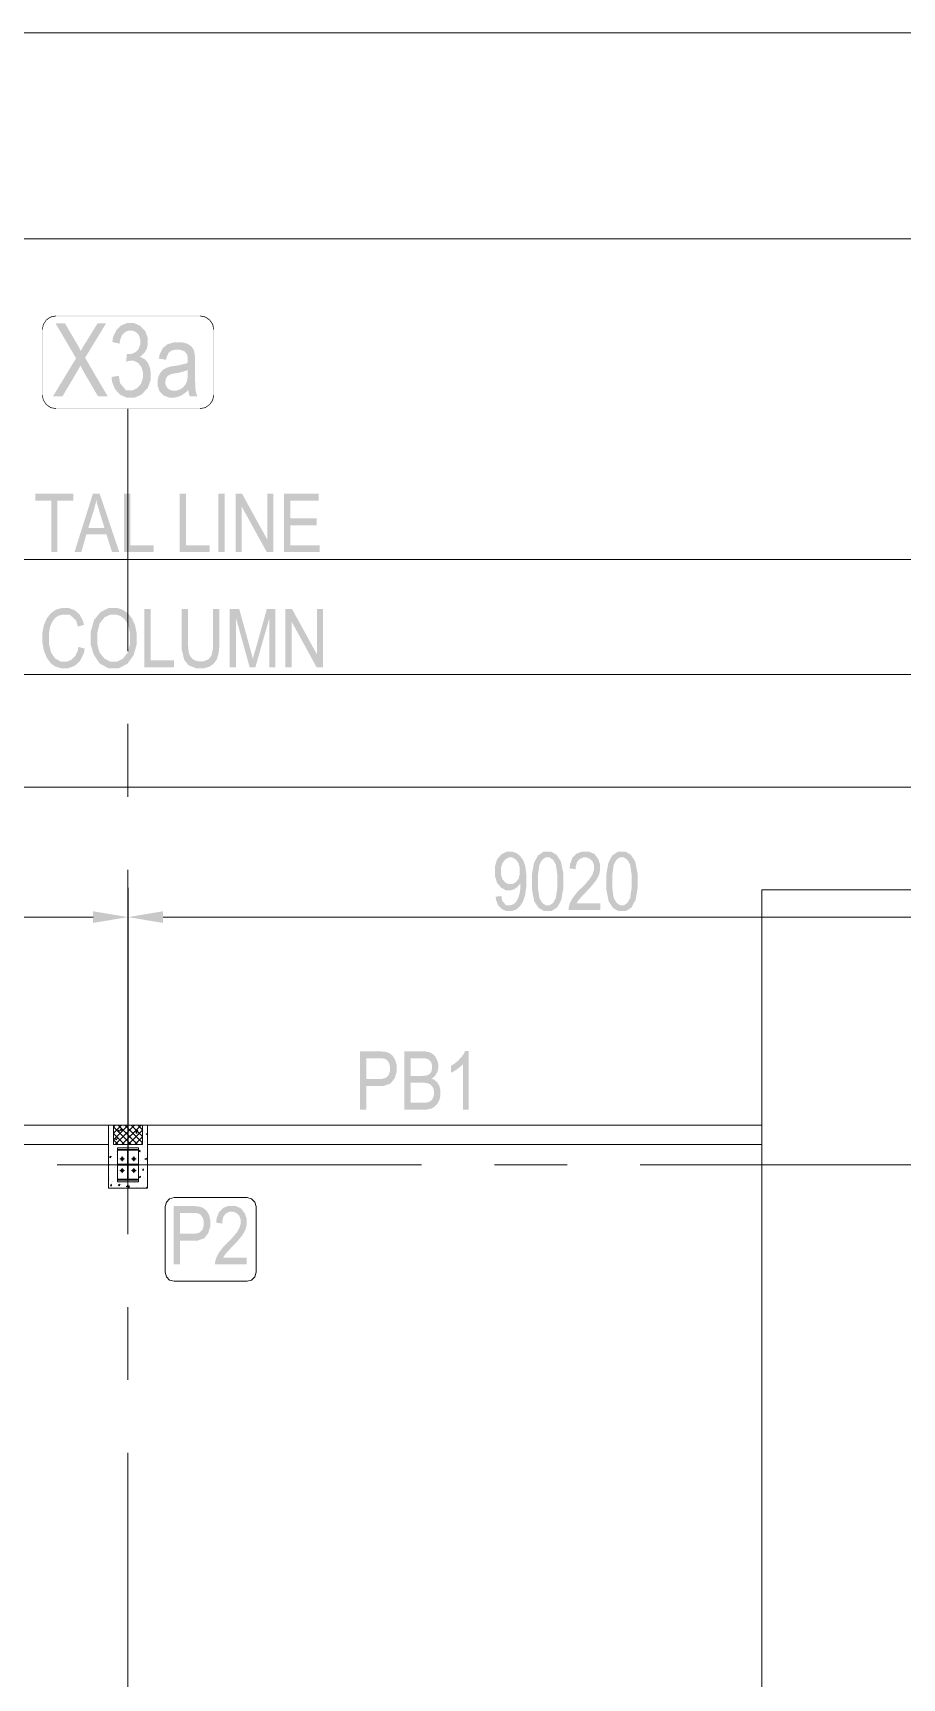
# Model space of a CAD drawing. Header units: millimetres. Extents: x 51.5 to 74.8, y 0.8 to 17.2.
# Drawn here: x 56.739 to 57.909, y 15.006 to 17.22 of the extents above; entities that cross this region are included whole.
import ezdxf

# ---------------------------------------------------------------- set-up
doc = ezdxf.new("R2010")
doc.units = ezdxf.units.MM
doc.layers.add('PDF_Geomertry', color=7, linetype='Continuous')
doc.layers.add('PDF_Solid Fills', color=7, linetype='Continuous')

msp = doc.modelspace()

# ---------------------------------------------------------------- hatches: boundary and pattern name
at = {"layer": 'PDF_Solid Fills', "transparency": 33554559}
for points in [[(56.7655, 16.7306), (56.7966, 16.7819), (56.7691, 16.8288), (56.7818, 16.8288), (56.7965, 16.8037), (56.7988, 16.7998), (56.802, 16.7938), (56.8029, 16.7916), (56.8043, 16.7943), (56.8075, 16.7998), (56.8094, 16.8027), (56.8255, 16.8288), (56.837, 16.8288), (56.8088, 16.7826), (56.8393, 16.7306), (56.8262, 16.7306), (56.8058, 16.7656), (56.805, 16.7672), (56.8033, 16.7704), (56.8025, 16.7722), (56.8011, 16.7695), (56.7991, 16.7659), (56.7986, 16.7649), (56.7783, 16.7306)], [(56.8445, 16.7568), (56.8543, 16.7583), (56.8558, 16.7486), (56.8637, 16.739), (56.87, 16.739), (56.8733, 16.739), (56.8791, 16.7418), (56.8816, 16.7447), (56.8841, 16.7476), (56.8866, 16.7549), (56.8866, 16.7595), (56.8866, 16.7638), (56.8844, 16.7706), (56.882, 16.7733), (56.8798, 16.7759), (56.8743, 16.7786), (56.8709, 16.7786), (56.8695, 16.7786), (56.8661, 16.7779), (56.864, 16.7772), (56.8651, 16.7877), (56.8666, 16.7876), (56.8704, 16.7876), (56.8762, 16.7898), (56.8786, 16.792), (56.8808, 16.7944), (56.883, 16.8004), (56.883, 16.8041), (56.883, 16.8074), (56.8812, 16.813), (56.8793, 16.8151), (56.8773, 16.8172), (56.8727, 16.8193), (56.87, 16.8193), (56.867, 16.8193), (56.8623, 16.817), (56.8602, 16.8149), (56.8583, 16.8127), (56.8558, 16.8061), (56.8552, 16.8016), (56.8455, 16.8037), (56.8463, 16.8101), (56.8507, 16.8195), (56.8538, 16.8227), (56.8572, 16.8261), (56.8651, 16.8293), (56.8698, 16.8293), (56.8747, 16.8293), (56.883, 16.8256), (56.8863, 16.822), (56.8898, 16.8184), (56.8932, 16.8093), (56.8932, 16.8038), (56.8932, 16.8005), (56.8918, 16.7945), (56.8902, 16.7919), (56.8888, 16.7894), (56.8848, 16.7854), (56.8822, 16.7838), (56.8845, 16.7831), (56.8886, 16.7809), (56.8901, 16.7794), (56.8918, 16.7779), (56.8943, 16.7738), (56.8952, 16.7712), (56.8962, 16.7687), (56.8972, 16.7629), (56.8972, 16.7597), (56.8972, 16.753), (56.8932, 16.7419), (56.8891, 16.7376), (56.8852, 16.7333), (56.8757, 16.729), (56.8701, 16.729), (56.865, 16.729), (56.8562, 16.7327), (56.8526, 16.7365), (56.8491, 16.7402), (56.845, 16.7504)], [(56.7632, 16.5211), (56.7632, 16.5904), (56.7419, 16.5904), (56.7419, 16.5997), (56.793, 16.5997), (56.793, 16.5904), (56.7716, 16.5904), (56.7716, 16.5211)], [(56.8611, 16.5211), (56.8611, 16.5997), (56.8695, 16.5997), (56.8695, 16.5304), (56.9013, 16.5304), (56.9013, 16.5211)], [(56.9361, 16.5211), (56.9361, 16.5997), (56.9445, 16.5997), (56.9445, 16.5304), (56.9763, 16.5304), (56.9763, 16.5211)], [(57.0113, 16.5211), (57.0113, 16.5997), (57.0201, 16.5997), (57.054, 16.538), (57.054, 16.5997), (57.0622, 16.5997), (57.0622, 16.5211), (57.0534, 16.5211), (57.0195, 16.5826), (57.0195, 16.5211)], [(57.0768, 16.5211), (57.0768, 16.5997), (57.1233, 16.5997), (57.1233, 16.5904), (57.0852, 16.5904), (57.0852, 16.5663), (57.1208, 16.5663), (57.1208, 16.557), (57.0852, 16.557), (57.0852, 16.5304), (57.1248, 16.5304), (57.1248, 16.5211)], [(56.7998, 16.3936), (56.8084, 16.3911), (56.8069, 16.3844), (56.802, 16.3745), (56.7984, 16.3713), (56.7948, 16.368), (56.7862, 16.3648), (56.7812, 16.3648), (56.7766, 16.3648), (56.769, 16.3669), (56.7658, 16.3691), (56.7627, 16.3713), (56.7575, 16.3783), (56.7555, 16.3831), (56.7534, 16.388), (56.7513, 16.3994), (56.7513, 16.4059), (56.7513, 16.4123), (56.7534, 16.4233), (56.7555, 16.4279), (56.7575, 16.4323), (56.763, 16.4391), (56.7663, 16.4413), (56.7698, 16.4437), (56.7776, 16.4459), (56.7819, 16.4459), (56.7865, 16.4459), (56.7945, 16.443), (56.7979, 16.4401), (56.8012, 16.4373), (56.8059, 16.4287), (56.8073, 16.4231), (56.799, 16.4208), (56.7968, 16.4288), (56.7882, 16.437), (56.7816, 16.437), (56.7784, 16.437), (56.7729, 16.4354), (56.7705, 16.4338), (56.7682, 16.4322), (56.7644, 16.427), (56.763, 16.4236), (56.7615, 16.4201), (56.7601, 16.4112), (56.7601, 16.4059), (56.7601, 16.3979), (56.763, 16.3858), (56.7658, 16.3818), (56.7687, 16.3777), (56.7762, 16.3737), (56.7809, 16.3737), (56.7844, 16.3737), (56.7905, 16.3762), (56.793, 16.3786), (56.7955, 16.3811), (56.799, 16.3886)], [(56.8884, 16.3661), (56.8884, 16.4447), (56.8969, 16.4447), (56.8969, 16.3754), (56.9287, 16.3754), (56.9287, 16.3661)], [(56.9811, 16.4447), (56.9895, 16.4447), (56.9895, 16.3993), (56.9895, 16.3936), (56.9884, 16.3843), (56.9873, 16.3805), (56.9862, 16.3769), (56.9822, 16.3711), (56.9793, 16.369), (56.9763, 16.3669), (56.9688, 16.3648), (56.9644, 16.3648), (56.958, 16.3648), (56.9484, 16.3686), (56.9452, 16.3724), (56.9422, 16.3762), (56.939, 16.3897), (56.939, 16.3993), (56.939, 16.4447), (56.9475, 16.4447), (56.9475, 16.3993), (56.9475, 16.394), (56.9483, 16.3862), (56.9491, 16.3838), (56.95, 16.3815), (56.9526, 16.3779), (56.9545, 16.3766), (56.9565, 16.3754), (56.9611, 16.3741), (56.9637, 16.3741), (56.9683, 16.3741), (56.975, 16.3768), (56.9769, 16.3793), (56.979, 16.3819), (56.9811, 16.3919), (56.9811, 16.3993)], [(57.0036, 16.3661), (57.0036, 16.4447), (57.0163, 16.4447), (57.0316, 16.389), (57.0347, 16.3774), (57.0352, 16.3795), (57.0369, 16.3859), (57.0382, 16.3899), (57.0536, 16.4447), (57.065, 16.4447), (57.065, 16.3661), (57.0568, 16.3661), (57.0568, 16.4318), (57.038, 16.3661), (57.0304, 16.3661), (57.0118, 16.433), (57.0118, 16.3661)], [(57.0786, 16.3661), (57.0786, 16.4447), (57.0873, 16.4447), (57.1212, 16.383), (57.1212, 16.4447), (57.1293, 16.4447), (57.1293, 16.3661), (57.1205, 16.3661), (57.0868, 16.4276), (57.0868, 16.3661)], [(57.5023, 16.0484), (57.5023, 16.0393), (57.4597, 16.0393), (57.4597, 16.042), (57.4613, 16.0483), (57.4632, 16.0518), (57.465, 16.0552), (57.4715, 16.0636), (57.4762, 16.0683), (57.4818, 16.0737), (57.489, 16.0823), (57.4907, 16.0854), (57.4925, 16.0883), (57.4941, 16.094), (57.4941, 16.0965), (57.4941, 16.0995), (57.4923, 16.1044), (57.4907, 16.1063), (57.4888, 16.1081), (57.4845, 16.1101), (57.4819, 16.1101), (57.4793, 16.1101), (57.4747, 16.108), (57.4729, 16.1061), (57.4712, 16.104), (57.4694, 16.0981), (57.4694, 16.0943), (57.4612, 16.0954), (57.4616, 16.1009), (57.4648, 16.1095), (57.4676, 16.1123), (57.4704, 16.1152), (57.4777, 16.118), (57.4822, 16.118), (57.4872, 16.118), (57.4947, 16.1147), (57.4972, 16.1113), (57.4997, 16.108), (57.5022, 16.1005), (57.5022, 16.0963), (57.5022, 16.0926), (57.5002, 16.0854), (57.4983, 16.0819), (57.4962, 16.0784), (57.4887, 16.0693), (57.4832, 16.0636), (57.4797, 16.0599), (57.4751, 16.0551), (57.4741, 16.0537), (57.473, 16.0524), (57.4713, 16.0498), (57.4707, 16.0484)], [(57.3254, 15.7706), (57.3175, 15.7706), (57.3175, 15.832), (57.3161, 15.8305), (57.3125, 15.8272), (57.3101, 15.8255), (57.3077, 15.8238), (57.3036, 15.8213), (57.3016, 15.8205), (57.3016, 15.8298), (57.305, 15.8318), (57.3107, 15.8363), (57.3132, 15.839), (57.3157, 15.8416), (57.3193, 15.8469), (57.3202, 15.8495), (57.3254, 15.8495)], [(57.0265, 15.5716), (57.0265, 15.5624), (56.9838, 15.5624), (56.9837, 15.5652), (56.9855, 15.5715), (56.9873, 15.5749), (56.989, 15.5784), (56.9955, 15.5868), (57.0004, 15.5915), (57.0058, 15.5969), (57.0132, 15.6055), (57.0148, 15.6086), (57.0165, 15.6115), (57.0183, 15.6172), (57.0183, 15.6197), (57.0183, 15.6227), (57.0165, 15.6276), (57.0148, 15.6295), (57.013, 15.6313), (57.0087, 15.6333), (57.0061, 15.6333), (57.0033, 15.6333), (56.9988, 15.6312), (56.997, 15.6293), (56.9952, 15.6272), (56.9936, 15.6213), (56.9936, 15.6174), (56.9854, 15.6186), (56.9858, 15.6241), (56.989, 15.6326), (56.9918, 15.6355), (56.9945, 15.6384), (57.0018, 15.6412), (57.0063, 15.6412), (57.0113, 15.6412), (57.0187, 15.6379), (57.0213, 15.6345), (57.0238, 15.6312), (57.0263, 15.6237), (57.0263, 15.6195), (57.0263, 15.6158), (57.0244, 15.6086), (57.0225, 15.6051), (57.0204, 15.6016), (57.0129, 15.5924), (57.0073, 15.5868), (57.0038, 15.5831), (56.9993, 15.5783), (56.9982, 15.5769), (56.9972, 15.5756), (56.9955, 15.573), (56.9948, 15.5716)]]:
    msp.add_hatch(color=256, dxfattribs=at).paths.add_polyline_path(points)
h = msp.add_hatch(color=256, dxfattribs=at)
h.paths.add_polyline_path([(56.9477, 16.7394), (56.9454, 16.7368), (56.9402, 16.733), (56.9375, 16.7316), (56.9348, 16.7304), (56.9293, 16.729), (56.9263, 16.729), (56.9219, 16.729), (56.9145, 16.7318), (56.9119, 16.7345), (56.9091, 16.7373), (56.9065, 16.7447), (56.9065, 16.7494), (56.9065, 16.7524), (56.9077, 16.7579), (56.909, 16.7602), (56.9102, 16.7626), (56.9137, 16.7663), (56.9159, 16.7677), (56.9182, 16.769), (56.9248, 16.7711), (56.9293, 16.7716), (56.9354, 16.7726), (56.9441, 16.7747), (56.9469, 16.7759), (56.947, 16.779), (56.947, 16.7826), (56.9457, 16.7877), (56.9444, 16.7891), (56.9426, 16.7913), (56.9369, 16.7934), (56.9332, 16.7934), (56.9297, 16.7934), (56.9245, 16.792), (56.9229, 16.7906), (56.9212, 16.7891), (56.9187, 16.7838), (56.9179, 16.7799), (56.9082, 16.7815), (56.9091, 16.7872), (56.9133, 16.7955), (56.9165, 16.7981), (56.9197, 16.8008), (56.9287, 16.8034), (56.9345, 16.8034), (56.9391, 16.8034), (56.9463, 16.8016), (56.949, 16.7999), (56.9516, 16.7981), (56.9548, 16.794), (56.9555, 16.7913), (56.9562, 16.7888), (56.9569, 16.7815), (56.9569, 16.7765), (56.9569, 16.7605), (56.9569, 16.752), (56.9573, 16.7415), (56.9576, 16.7393), (56.9579, 16.737), (56.9591, 16.7327), (56.9601, 16.7306), (56.9498, 16.7306), (56.949, 16.7326), (56.948, 16.7369)])
h.paths.add_polyline_path([(56.9469, 16.7663), (56.9443, 16.7651), (56.9362, 16.7627), (56.9308, 16.7619), (56.9277, 16.7613), (56.9234, 16.7601), (56.9222, 16.7594), (56.9209, 16.7587), (56.919, 16.7568), (56.9183, 16.7555), (56.9176, 16.7543), (56.9169, 16.7513), (56.9169, 16.7497), (56.9169, 16.7472), (56.9186, 16.743), (56.9201, 16.7415), (56.9216, 16.7399), (56.9261, 16.7384), (56.9288, 16.7384), (56.9315, 16.7384), (56.9362, 16.7398), (56.9384, 16.7412), (56.9405, 16.7426), (56.9437, 16.7462), (56.9448, 16.7486), (56.9459, 16.7508), (56.9469, 16.7576), (56.9469, 16.7619)])
h = msp.add_hatch(color=256, dxfattribs=at)
h.paths.add_polyline_path([(56.7945, 16.5211), (56.8193, 16.5997), (56.8284, 16.5997), (56.8548, 16.5211), (56.8451, 16.5211), (56.8376, 16.5448), (56.8105, 16.5448), (56.8037, 16.5211)])
h.paths.add_polyline_path([(56.813, 16.5533), (56.835, 16.5533), (56.8283, 16.5751), (56.8268, 16.5801), (56.8244, 16.5883), (56.8237, 16.5913), (56.8232, 16.5876), (56.8213, 16.5801), (56.8202, 16.5763)])
h = msp.add_hatch(color=256, dxfattribs=at)
h.paths.add_polyline_path([(56.8165, 16.4043), (56.8165, 16.4144), (56.8209, 16.4298), (56.8254, 16.4352), (56.8298, 16.4405), (56.8408, 16.4459), (56.8475, 16.4459), (56.8516, 16.4459), (56.8594, 16.4436), (56.8629, 16.4411), (56.8665, 16.4387), (56.872, 16.4318), (56.874, 16.4272), (56.8761, 16.4226), (56.8782, 16.4116), (56.8782, 16.4052), (56.8782, 16.3966), (56.8741, 16.3823), (56.8702, 16.3769), (56.8658, 16.3708), (56.8544, 16.3648), (56.8473, 16.3648), (56.8402, 16.3648), (56.8287, 16.3709), (56.8244, 16.3772), (56.8205, 16.3829), (56.8165, 16.3963)])
h.paths.add_polyline_path([(56.8252, 16.4041), (56.8252, 16.3969), (56.8284, 16.3856), (56.8316, 16.3816), (56.835, 16.3777), (56.8427, 16.3737), (56.8473, 16.3737), (56.852, 16.3737), (56.8598, 16.3777), (56.863, 16.3818), (56.8662, 16.3858), (56.8694, 16.3977), (56.8694, 16.4055), (56.8694, 16.4106), (56.8677, 16.4197), (56.8662, 16.4236), (56.8648, 16.4266), (56.8611, 16.4316), (56.8586, 16.4334), (56.8561, 16.4352), (56.8505, 16.437), (56.8475, 16.437), (56.8426, 16.437), (56.8347, 16.433), (56.8315, 16.429), (56.8284, 16.4249), (56.8252, 16.4126)])
h = msp.add_hatch(color=256, dxfattribs=at)
h.paths.add_polyline_path([(57.3616, 16.0573), (57.3693, 16.0583), (57.3702, 16.052), (57.3755, 16.0458), (57.38, 16.0458), (57.382, 16.0458), (57.3857, 16.0472), (57.3872, 16.0486), (57.3888, 16.0498), (57.3916, 16.0547), (57.3927, 16.0581), (57.3938, 16.0616), (57.395, 16.0697), (57.395, 16.0743), (57.395, 16.0762), (57.3937, 16.0738), (57.3904, 16.0699), (57.3883, 16.0686), (57.3862, 16.0672), (57.3819, 16.0658), (57.3798, 16.0658), (57.3758, 16.0658), (57.369, 16.0693), (57.3662, 16.0727), (57.3633, 16.0762), (57.3605, 16.0855), (57.3605, 16.0915), (57.3605, 16.0977), (57.3634, 16.1074), (57.3663, 16.1109), (57.3694, 16.1145), (57.3766, 16.118), (57.3808, 16.118), (57.3838, 16.118), (57.3894, 16.1161), (57.392, 16.1141), (57.3947, 16.112), (57.3987, 16.1062), (57.4001, 16.1024), (57.4015, 16.0986), (57.4029, 16.0874), (57.4029, 16.0802), (57.4029, 16.072), (57.4013, 16.0595), (57.3998, 16.0551), (57.3983, 16.0506), (57.3941, 16.0441), (57.3916, 16.042), (57.389, 16.0399), (57.3832, 16.0379), (57.3798, 16.0379), (57.3762, 16.0379), (57.3701, 16.0404), (57.3676, 16.0429), (57.3651, 16.0454), (57.3622, 16.0526)])
h.paths.add_polyline_path([(57.3941, 16.092), (57.3941, 16.0962), (57.3922, 16.1029), (57.3904, 16.1052), (57.3884, 16.1077), (57.3841, 16.1101), (57.3816, 16.1101), (57.3791, 16.1101), (57.3745, 16.1074), (57.3726, 16.1049), (57.3705, 16.1023), (57.3686, 16.0955), (57.3686, 16.0912), (57.3686, 16.0873), (57.3705, 16.0812), (57.3725, 16.079), (57.3743, 16.0766), (57.3788, 16.0744), (57.3815, 16.0744), (57.3841, 16.0744), (57.3886, 16.0766), (57.3905, 16.079), (57.3923, 16.0812), (57.3941, 16.0877)])
h = msp.add_hatch(color=256, dxfattribs=at)
h.paths.add_polyline_path([(57.4105, 16.0779), (57.4105, 16.0879), (57.4132, 16.1027), (57.4159, 16.1079), (57.4186, 16.1129), (57.4263, 16.118), (57.4316, 16.118), (57.4362, 16.118), (57.4434, 16.1138), (57.4461, 16.1098), (57.4494, 16.1048), (57.4526, 16.0888), (57.4526, 16.0779), (57.4526, 16.0681), (57.45, 16.0531), (57.4473, 16.0481), (57.4445, 16.043), (57.4368, 16.0379), (57.4315, 16.0379), (57.4269, 16.0379), (57.4194, 16.0423), (57.4163, 16.0469), (57.4134, 16.0513), (57.4105, 16.0669)])
h.paths.add_polyline_path([(57.4186, 16.078), (57.4186, 16.0684), (57.4205, 16.0555), (57.4223, 16.0523), (57.4241, 16.0491), (57.4288, 16.0458), (57.4318, 16.0458), (57.4344, 16.0458), (57.439, 16.0491), (57.4408, 16.0524), (57.4426, 16.0556), (57.4445, 16.0684), (57.4445, 16.078), (57.4445, 16.0876), (57.4426, 16.1004), (57.4408, 16.1036), (57.439, 16.1069), (57.4341, 16.1101), (57.4312, 16.1101), (57.4286, 16.1101), (57.4241, 16.1068), (57.4223, 16.1036), (57.4204, 16.1002), (57.4186, 16.0874)])
h = msp.add_hatch(color=256, dxfattribs=at)
h.paths.add_polyline_path([(57.5107, 16.0779), (57.5107, 16.0879), (57.5133, 16.1027), (57.5159, 16.1079), (57.5186, 16.1129), (57.5265, 16.118), (57.5318, 16.118), (57.5363, 16.118), (57.5436, 16.1138), (57.5462, 16.1098), (57.5494, 16.1048), (57.5526, 16.0888), (57.5526, 16.0779), (57.5526, 16.0681), (57.55, 16.0531), (57.5473, 16.0481), (57.5447, 16.043), (57.5368, 16.0379), (57.5316, 16.0379), (57.527, 16.0379), (57.5194, 16.0423), (57.5165, 16.0469), (57.5136, 16.0513), (57.5107, 16.0669)])
h.paths.add_polyline_path([(57.5187, 16.078), (57.5187, 16.0684), (57.5205, 16.0555), (57.5225, 16.0523), (57.5243, 16.0491), (57.529, 16.0458), (57.5319, 16.0458), (57.5345, 16.0458), (57.5391, 16.0491), (57.5409, 16.0524), (57.5427, 16.0556), (57.5445, 16.0684), (57.5445, 16.078), (57.5445, 16.0876), (57.5427, 16.1004), (57.5409, 16.1036), (57.539, 16.1069), (57.5343, 16.1101), (57.5313, 16.1101), (57.5287, 16.1101), (57.5241, 16.1068), (57.5223, 16.1036), (57.5205, 16.1002), (57.5187, 16.0874)])
h = msp.add_hatch(color=256, dxfattribs=at)
h.paths.add_polyline_path([(57.179, 15.7706), (57.179, 15.8491), (57.2033, 15.8491), (57.2076, 15.8491), (57.2138, 15.8484), (57.2159, 15.8477), (57.2187, 15.8466), (57.2232, 15.8429), (57.2248, 15.8401), (57.2265, 15.8373), (57.2282, 15.8306), (57.2282, 15.8266), (57.2282, 15.8213), (57.2254, 15.8126), (57.2227, 15.8093), (57.22, 15.8059), (57.2107, 15.8026), (57.204, 15.8026), (57.1875, 15.8026), (57.1875, 15.7706)])
h.paths.add_polyline_path([(57.1875, 15.8119), (57.2041, 15.8119), (57.2082, 15.8119), (57.2138, 15.8137), (57.2158, 15.8154), (57.2176, 15.8172), (57.2194, 15.8226), (57.2194, 15.8262), (57.2194, 15.8284), (57.2184, 15.8324), (57.2176, 15.8341), (57.2166, 15.8358), (57.2145, 15.838), (57.2133, 15.8387), (57.2119, 15.8393), (57.2073, 15.8399), (57.204, 15.8399), (57.1875, 15.8399)])
h = msp.add_hatch(color=256, dxfattribs=at)
h.paths.add_polyline_path([(57.2387, 15.7706), (57.2387, 15.8491), (57.2629, 15.8491), (57.2666, 15.8491), (57.2723, 15.848), (57.2745, 15.8469), (57.2766, 15.8458), (57.2802, 15.8422), (57.2815, 15.8398), (57.2829, 15.8374), (57.2843, 15.832), (57.2843, 15.8291), (57.2843, 15.8265), (57.2832, 15.8216), (57.2819, 15.8194), (57.2808, 15.8172), (57.2775, 15.8137), (57.2752, 15.8124), (57.278, 15.8115), (57.2825, 15.808), (57.2841, 15.8055), (57.2857, 15.803), (57.2873, 15.797), (57.2873, 15.7934), (57.2873, 15.7898), (57.2858, 15.7836), (57.2844, 15.7809), (57.2829, 15.7783), (57.279, 15.7744), (57.2766, 15.7731), (57.2741, 15.7719), (57.2675, 15.7706), (57.2632, 15.7706)])
h.paths.add_polyline_path([(57.2472, 15.7799), (57.2633, 15.7799), (57.2659, 15.7799), (57.2698, 15.7805), (57.2711, 15.7809), (57.2729, 15.7816), (57.2757, 15.7838), (57.2766, 15.7855), (57.2776, 15.787), (57.2786, 15.7911), (57.2786, 15.7934), (57.2786, 15.7956), (57.2776, 15.7994), (57.2768, 15.8011), (57.2758, 15.8026), (57.2733, 15.8048), (57.2718, 15.8055), (57.2702, 15.8062), (57.2654, 15.8069), (57.2622, 15.8069), (57.2472, 15.8069)])
h.paths.add_polyline_path([(57.2472, 15.8162), (57.2612, 15.8162), (57.2638, 15.8162), (57.2677, 15.8166), (57.269, 15.8169), (57.2707, 15.8174), (57.2732, 15.8194), (57.2741, 15.8206), (57.275, 15.822), (57.2759, 15.8256), (57.2759, 15.8279), (57.2759, 15.8301), (57.2751, 15.8336), (57.2743, 15.8349), (57.2734, 15.8363), (57.2712, 15.8383), (57.2698, 15.8388), (57.2686, 15.8394), (57.2637, 15.8399), (57.2601, 15.8399), (57.2472, 15.8399)])
h = msp.add_hatch(color=256, dxfattribs=at)
h.paths.add_polyline_path([(56.9282, 15.5624), (56.9282, 15.6409), (56.9525, 15.6409), (56.9566, 15.6409), (56.963, 15.6401), (56.9651, 15.6394), (56.9679, 15.6384), (56.9723, 15.6347), (56.974, 15.6319), (56.9757, 15.6291), (56.9773, 15.6223), (56.9773, 15.6183), (56.9773, 15.613), (56.9745, 15.6044), (56.9719, 15.6011), (56.9691, 15.5976), (56.9598, 15.5943), (56.9532, 15.5943), (56.9366, 15.5943), (56.9366, 15.5624)])
h.paths.add_polyline_path([(56.9366, 15.6036), (56.9533, 15.6036), (56.9573, 15.6036), (56.963, 15.6054), (56.9648, 15.6072), (56.9668, 15.609), (56.9686, 15.6143), (56.9686, 15.6179), (56.9686, 15.6202), (56.9676, 15.6243), (56.9668, 15.6258), (56.9658, 15.6274), (56.9637, 15.6298), (56.9623, 15.6304), (56.9611, 15.6311), (56.9565, 15.6316), (56.9532, 15.6316), (56.9366, 15.6316)])

# ---------------------------------------------------------------- linework, layer by layer
at = {"layer": 'PDF_Geomertry', "lineweight": 0}
for points in [[(51.4723, 0.7526), (74.7593, 0.7526), (74.7593, 17.2198), (51.4723, 17.2198), (51.4723, 0.7526)], [(51.7495, 1.0298), (74.482, 1.0298), (74.482, 16.9426), (51.7495, 16.9426), (51.7495, 1.0298)], [(56.8666, 16.0691), (56.8666, 15.7084)], [(57.7201, 16.0665), (60.5695, 16.0665), (60.5695, 10.7274), (57.7201, 10.7274), (57.7201, 16.0665)], [(56.8927, 15.6649), (56.8404, 15.6649), (56.8404, 15.7499), (56.8927, 15.7499), (56.8927, 15.6649)], [(56.8404, 15.7447), (56.8404, 15.7447), (56.8404, 15.7447)], [(56.8404, 15.7445), (56.8404, 15.7445), (56.8404, 15.7445), (56.8404, 15.7445)], [(56.8419, 15.7499), (56.8419, 15.7499), (56.8419, 15.7499)], [(56.8469, 15.7238), (56.8469, 15.7499), (56.8862, 15.7499), (56.8862, 15.7238), (56.8469, 15.7238)], [(56.8575, 15.7499), (56.8575, 15.7499), (56.8575, 15.7499), (56.8575, 15.7499)], [(56.8584, 15.7499), (56.8584, 15.7499), (56.8584, 15.7499)], [(56.8751, 15.7499), (56.8751, 15.7499), (56.8751, 15.7499)], [(56.8804, 15.7499), (56.8804, 15.7499), (56.8804, 15.7499), (56.8804, 15.7499)], [(56.8915, 15.7499), (56.8915, 15.7499), (56.8915, 15.7499)], [(56.8916, 15.7499), (56.8916, 15.7499), (56.8916, 15.7499)], [(56.8404, 15.7404), (56.8404, 15.7404), (56.8404, 15.7404), (56.8404, 15.7404)], [(56.8404, 15.7327), (56.8404, 15.7327), (56.8404, 15.7327)], [(56.8404, 15.7298), (56.8404, 15.7298), (56.8404, 15.7298), (56.8404, 15.7298)], [(56.8404, 15.7234), (56.8404, 15.7234), (56.8404, 15.7234)], [(56.8404, 15.7208), (56.8404, 15.7208), (56.8404, 15.7208), (56.8404, 15.7208)], [(56.8927, 15.7401), (56.8927, 15.7401), (56.8927, 15.7401)], [(56.8927, 15.7387), (56.8927, 15.7387), (56.8927, 15.7387)], [(56.8927, 15.7294), (56.8927, 15.7294), (56.8927, 15.7294)], [(56.8927, 15.7277), (56.8927, 15.7277), (56.8927, 15.7277)], [(56.8404, 15.7193), (56.8404, 15.7193), (56.8404, 15.7193)], [(56.8404, 15.7087), (56.8404, 15.7087), (56.8404, 15.7087), (56.8404, 15.7087)], [(56.8404, 15.7023), (56.8404, 15.7023), (56.8404, 15.7023), (56.8404, 15.7023)], [(56.8404, 15.6981), (56.8404, 15.6981), (56.8404, 15.6981), (56.8404, 15.6981)], [(56.8522, 15.7195), (56.8809, 15.7195), (56.8809, 15.6737), (56.8522, 15.6737), (56.8522, 15.7195)], [(56.8534, 15.7162), (56.8534, 15.7173), (56.8795, 15.7173), (56.8795, 15.7162), (56.8534, 15.7162)], [(56.8658, 15.7195), (56.8658, 15.7195), (56.8658, 15.7195), (56.8658, 15.7195)], [(56.8661, 15.7162), (56.8661, 15.677), (56.8669, 15.677), (56.8669, 15.7162), (56.8661, 15.7162)], [(56.8809, 15.7145), (56.8809, 15.7145), (56.8809, 15.7145)], [(56.8809, 15.7073), (56.8809, 15.7073), (56.8809, 15.7073), (56.8809, 15.7073)], [(56.8809, 15.704), (56.8809, 15.704), (56.8809, 15.704), (56.8809, 15.704)], [(56.8927, 15.7186), (56.8927, 15.7186), (56.8927, 15.7186)], [(56.8927, 15.7079), (56.8927, 15.7079), (56.8927, 15.7079)], [(56.8404, 15.6876), (56.8404, 15.6876), (56.8404, 15.6876)], [(56.8404, 15.6849), (56.8404, 15.6849), (56.8404, 15.6849)], [(56.8404, 15.6812), (56.8404, 15.6812), (56.8404, 15.6812)], [(56.8404, 15.6772), (56.8404, 15.6772), (56.8404, 15.6772)], [(56.8522, 15.6972), (56.8522, 15.6961), (56.8661, 15.6961), (56.8661, 15.6972), (56.8522, 15.6972)], [(56.8522, 15.6915), (56.8522, 15.6915), (56.8522, 15.6915)], [(56.8522, 15.6906), (56.8522, 15.6906), (56.8522, 15.6906)], [(56.8534, 15.677), (56.8534, 15.6759), (56.8795, 15.6759), (56.8795, 15.677), (56.8534, 15.677)], [(56.8666, 15.6888), (56.8666, 15.6888)], [(56.8809, 15.6972), (56.8809, 15.6961), (56.8669, 15.6961), (56.8669, 15.6972), (56.8809, 15.6972)], [(56.8809, 15.6934), (56.8809, 15.6934), (56.8809, 15.6934), (56.8809, 15.6934)], [(56.8809, 15.6904), (56.8809, 15.6904), (56.8809, 15.6904)], [(56.8809, 15.6862), (56.8809, 15.6862), (56.8809, 15.6862)], [(56.8809, 15.6829), (56.8809, 15.6829), (56.8809, 15.6829)], [(56.8809, 15.6783), (56.8809, 15.6783), (56.8809, 15.6783)], [(56.8927, 15.6965), (56.8927, 15.6965), (56.8927, 15.6965)], [(56.8404, 15.673), (56.8404, 15.673), (56.8404, 15.673)], [(56.8404, 15.6666), (56.8404, 15.6666), (56.8404, 15.6666), (56.8404, 15.6666)], [(56.8508, 15.6649), (56.8508, 15.6649), (56.8508, 15.6649)], [(56.8623, 15.6737), (56.8623, 15.6737), (56.8623, 15.6737), (56.8623, 15.6737)], [(56.8648, 15.6649), (56.8648, 15.6649), (56.8648, 15.6649), (56.8648, 15.6649)], [(56.8698, 15.6649), (56.8698, 15.6649), (56.8698, 15.6649)], [(56.8716, 15.6737), (56.8716, 15.6737), (56.8716, 15.6737), (56.8716, 15.6737)], [(56.8762, 15.6737), (56.8762, 15.6737), (56.8762, 15.6737)], [(56.8788, 15.6737), (56.8788, 15.6737), (56.8788, 15.6737), (56.8788, 15.6737)], [(56.8927, 15.668), (56.8927, 15.668), (56.8927, 15.668)], [(56.9286, 15.6523), (57.027, 15.6523), (57.033, 15.6508), (57.0375, 15.6463), (57.039, 15.6404), (57.039, 15.5518), (57.0375, 15.5458), (57.033, 15.5413), (57.027, 15.5398), (56.9286, 15.5398), (56.9226, 15.5413), (56.9182, 15.5458), (56.9166, 15.5518), (56.9166, 15.6404), (56.9182, 15.6463), (56.9226, 15.6508), (56.9286, 15.6523)]]:
    msp.add_lwpolyline(points, close=True, dxfattribs=at)
for points in [[(56.8665, 16.3879), (56.8665, 16.7137)], [(60.018, 16.5112), (52.9302, 16.5112)], [(53.0034, 16.3562), (59.9618, 16.3562)], [(56.8665, 16.1918), (56.8665, 16.2898)], [(54.9658, 16.2047), (57.9995, 16.2047)], [(56.8665, 15.603), (56.8665, 16.0936)], [(56.1287, 16.0298), (56.8195, 16.0298)], [(56.8666, 16.0298), (56.8666, 16.0298)], [(56.9137, 16.0298), (57.9995, 16.0298)], [(56.8404, 15.7499), (56.1079, 15.7499)], [(56.8404, 15.743), (56.8404, 15.743)], [(56.8434, 15.7454), (56.8434, 15.7454)], [(56.8469, 15.7301), (56.8668, 15.7499)], [(56.8469, 15.739), (56.8579, 15.7499)], [(56.8469, 15.7477), (56.8491, 15.7499)], [(56.8469, 15.7476), (56.8708, 15.7238)], [(56.8494, 15.7238), (56.8755, 15.7499)], [(56.8494, 15.7499), (56.8494, 15.7499)], [(56.8504, 15.7445), (56.8504, 15.7445)], [(56.855, 15.7412), (56.853, 15.7413), (56.8547, 15.7433)], [(56.8534, 15.7499), (56.8795, 15.7238)], [(56.8541, 15.7409), (56.8537, 15.743)], [(56.8555, 15.743), (56.8584, 15.7426)], [(56.8557, 15.7427), (56.8582, 15.7454)], [(56.8561, 15.7468), (56.8561, 15.7468)], [(56.8584, 15.7423), (56.858, 15.7454)], [(56.8582, 15.7238), (56.8843, 15.7499)], [(56.8607, 15.7479), (56.8607, 15.7479)], [(56.8622, 15.7499), (56.8862, 15.7261)], [(56.8644, 15.7479), (56.8644, 15.7479)], [(56.867, 15.7238), (56.8862, 15.743)], [(56.8682, 15.7438), (56.8682, 15.7438)], [(56.8709, 15.7499), (56.8862, 15.7348)], [(56.8769, 15.7495), (56.8769, 15.7495)], [(56.8775, 15.7418), (56.8791, 15.7406), (56.8798, 15.7426)], [(56.8776, 15.7419), (56.88, 15.7429)], [(56.8798, 15.7499), (56.8862, 15.7436)], [(56.8801, 15.7499), (56.8801, 15.7499)], [(56.8859, 15.743), (56.8859, 15.743)], [(56.888, 15.7429), (56.888, 15.7429)], [(57.7201, 15.7499), (56.8927, 15.7499)], [(56.8927, 15.7493), (56.8927, 15.7493)], [(56.8404, 15.7238), (56.1079, 15.7238)], [(56.8404, 15.7322), (56.8404, 15.7322)], [(56.8404, 15.7215), (56.8404, 15.7215)], [(56.8426, 15.7231), (56.8426, 15.7231)], [(56.843, 15.7343), (56.843, 15.7343)], [(56.844, 15.7276), (56.844, 15.7276)], [(56.8469, 15.7388), (56.8619, 15.7238)], [(56.8469, 15.7299), (56.8532, 15.7238)], [(56.8469, 15.7216), (56.8469, 15.7216)], [(56.8473, 15.7337), (56.8473, 15.7337)], [(56.8493, 15.7363), (56.8493, 15.7363)], [(56.8495, 15.7311), (56.8512, 15.7299), (56.8519, 15.7319)], [(56.8497, 15.7312), (56.852, 15.732)], [(56.8509, 15.7231), (56.8509, 15.7231)], [(56.8557, 15.7348), (56.8557, 15.7348)], [(56.8573, 15.729), (56.8573, 15.729)], [(56.8594, 15.7233), (56.8594, 15.7233)], [(56.8598, 15.7256), (56.8598, 15.7256)], [(56.8602, 15.7368), (56.8602, 15.7368)], [(56.8616, 15.7269), (56.8616, 15.7269)], [(56.8682, 15.7365), (56.8682, 15.7365)], [(56.8687, 15.7395), (56.8687, 15.7395)], [(56.8687, 15.7223), (56.8687, 15.7223)], [(56.8758, 15.7238), (56.8862, 15.7341)], [(56.8766, 15.7323), (56.8766, 15.7323)], [(56.8788, 15.7391), (56.8769, 15.7393), (56.8784, 15.7412)], [(56.8769, 15.728), (56.8769, 15.728)], [(56.8773, 15.7391), (56.8773, 15.7391)], [(56.8779, 15.7388), (56.8776, 15.7409)], [(56.8794, 15.7261), (56.8794, 15.7261)], [(56.8804, 15.7261), (56.8804, 15.7261)], [(56.8845, 15.7238), (56.8862, 15.7254)], [(56.8863, 15.7216), (56.8863, 15.7216)], [(56.8887, 15.7272), (56.8887, 15.7272)], [(56.8891, 15.7393), (56.8891, 15.7393)], [(56.8894, 15.7206), (56.8894, 15.7206)], [(56.8909, 15.7376), (56.8927, 15.7373)], [(56.8911, 15.7372), (56.8927, 15.739)], [(57.7201, 15.7238), (56.8927, 15.7238)], [(56.8404, 15.7108), (56.8404, 15.7108)], [(56.8404, 15.7088), (56.8404, 15.7088)], [(56.8404, 15.6999), (56.8404, 15.6999)], [(56.8415, 15.7069), (56.8432, 15.7058), (56.8438, 15.7079)], [(56.8416, 15.707), (56.844, 15.708)], [(56.8418, 15.7011), (56.8418, 15.7011)], [(56.8422, 15.7122), (56.8422, 15.7122)], [(56.8507, 15.714), (56.8507, 15.714)], [(56.8507, 15.7102), (56.8507, 15.7102)], [(56.8522, 15.7118), (56.8522, 15.7118)], [(56.8522, 15.7104), (56.8522, 15.7104)], [(56.8522, 15.709), (56.8522, 15.709)], [(56.8522, 15.6984), (56.8522, 15.6984)], [(56.8522, 15.6983), (56.8522, 15.6983)], [(56.8534, 15.7169), (56.854, 15.7162)], [(56.8534, 15.7162), (56.8534, 15.7162)], [(56.8536, 15.7173), (56.8547, 15.7162)], [(56.8541, 15.7173), (56.8552, 15.7162)], [(56.8548, 15.7173), (56.8558, 15.7162)], [(56.8554, 15.7173), (56.8563, 15.7162)], [(56.8619, 15.7044), (56.8555, 15.7044)], [(56.8559, 15.7173), (56.857, 15.7162)], [(56.8565, 15.7173), (56.8576, 15.7162)], [(56.8566, 15.7195), (56.8566, 15.7195)], [(56.8572, 15.7173), (56.8582, 15.7162)], [(56.8577, 15.7173), (56.8587, 15.7162)], [(56.8583, 15.7173), (56.8594, 15.7162)], [(56.8587, 15.7012), (56.8587, 15.7076)], [(56.8588, 15.7173), (56.86, 15.7162)], [(56.8594, 15.7173), (56.8605, 15.7162)], [(56.8601, 15.7173), (56.8611, 15.7162)], [(56.8607, 15.7173), (56.8616, 15.7162)], [(56.8612, 15.7173), (56.8623, 15.7162)], [(56.8618, 15.7173), (56.8629, 15.7162)], [(56.8625, 15.7173), (56.8634, 15.7162)], [(56.863, 15.7173), (56.864, 15.7162)], [(56.8636, 15.7173), (56.8647, 15.7162)], [(56.8641, 15.7173), (56.8652, 15.7162)], [(56.8647, 15.7173), (56.8658, 15.7162)], [(56.8654, 15.7173), (56.8663, 15.7162), (56.8669, 15.7156)], [(56.8659, 15.7173), (56.8669, 15.7162)], [(56.8661, 15.7159), (56.8669, 15.7151)], [(56.8661, 15.7152), (56.8669, 15.7145)], [(56.8661, 15.7147), (56.8669, 15.714)], [(56.8661, 15.7141), (56.8669, 15.7133)], [(56.8661, 15.7136), (56.8669, 15.7127)], [(56.8661, 15.713), (56.8669, 15.7122)], [(56.8661, 15.7123), (56.8669, 15.7116)], [(56.8661, 15.7118), (56.8669, 15.7109)], [(56.8661, 15.7112), (56.8669, 15.7104)], [(56.8661, 15.7106), (56.8669, 15.7098)], [(56.8661, 15.7099), (56.8669, 15.7093)], [(56.8661, 15.7094), (56.8669, 15.7087)], [(56.8661, 15.7088), (56.8669, 15.708)], [(56.8661, 15.7083), (56.8669, 15.7074)], [(56.8661, 15.7077), (56.8669, 15.7069)], [(56.8661, 15.707), (56.8669, 15.7063)], [(56.8661, 15.7065), (56.8669, 15.7056)], [(56.8661, 15.7059), (56.8669, 15.7051)], [(56.8661, 15.7054), (56.8669, 15.7045)], [(56.8661, 15.7047), (56.8669, 15.704)], [(56.8661, 15.7041), (56.8669, 15.7033)], [(56.8661, 15.7036), (56.8669, 15.7027)], [(56.8661, 15.703), (56.8669, 15.7022)], [(56.8661, 15.7023), (56.8669, 15.7016)], [(56.8661, 15.7018), (56.8669, 15.7011)], [(56.8661, 15.7012), (56.8669, 15.7004)], [(56.8661, 15.7006), (56.8669, 15.6998)], [(56.8661, 15.7001), (56.8669, 15.6993)], [(56.8661, 15.6994), (56.8669, 15.6987)], [(56.8661, 15.6988), (56.8669, 15.698)], [(56.8661, 15.6983), (56.8669, 15.6974)], [(56.8665, 15.7173), (56.8676, 15.7162)], [(56.867, 15.7173), (56.8682, 15.7162)], [(56.8676, 15.7195), (56.8676, 15.7195)], [(56.8677, 15.7173), (56.8687, 15.7162)], [(56.8683, 15.7173), (56.8693, 15.7162)], [(56.8688, 15.7173), (56.87, 15.7162)], [(56.8694, 15.7173), (56.8705, 15.7162)], [(56.8701, 15.7173), (56.8711, 15.7162)], [(56.8707, 15.7173), (56.8716, 15.7162)], [(56.8712, 15.7173), (56.8723, 15.7162)], [(56.8776, 15.7044), (56.8712, 15.7044)], [(56.8718, 15.7173), (56.8729, 15.7162)], [(56.8723, 15.7173), (56.8734, 15.7162)], [(56.873, 15.7173), (56.874, 15.7162)], [(56.8732, 15.7195), (56.8732, 15.7195)], [(56.8736, 15.7173), (56.8745, 15.7162)], [(56.8741, 15.7173), (56.8752, 15.7162)], [(56.8744, 15.7012), (56.8744, 15.7076)], [(56.8747, 15.7173), (56.8758, 15.7162)], [(56.8754, 15.7173), (56.8763, 15.7162)], [(56.8759, 15.7173), (56.8769, 15.7162)], [(56.8765, 15.7173), (56.8776, 15.7162)], [(56.877, 15.7173), (56.8782, 15.7162)], [(56.8777, 15.7173), (56.8787, 15.7162)], [(56.8783, 15.7173), (56.8793, 15.7162)], [(56.8788, 15.7173), (56.8795, 15.7165)], [(56.8794, 15.7173), (56.8795, 15.717)], [(56.8798, 15.7195), (56.8798, 15.7195)], [(56.8809, 15.7143), (56.8809, 15.7143)], [(56.8809, 15.7095), (56.8809, 15.7095)], [(56.8809, 15.7023), (56.8809, 15.7023)], [(56.8809, 15.6988), (56.8809, 15.6988)], [(56.8834, 15.7141), (56.8815, 15.7143), (56.883, 15.7162)], [(56.8826, 15.7138), (56.8822, 15.7159)], [(56.8838, 15.7026), (56.8838, 15.7026)], [(56.888, 15.7008), (56.888, 15.7008)], [(56.8893, 15.7043), (56.8909, 15.7031), (56.8916, 15.7052)], [(56.8894, 15.7044), (56.8916, 15.7054)], [(56.8905, 15.7084), (56.8905, 15.7084)], [(56.8926, 15.7158), (56.8926, 15.7158)], [(56.8927, 15.7176), (56.8927, 15.7176)], [(56.8927, 15.7158), (56.8927, 15.7158)], [(56.8927, 15.7038), (56.8927, 15.7038)], [(57.2618, 15.6966), (56.7712, 15.6966)], [(56.8404, 15.6969), (56.8404, 15.6969)], [(56.8404, 15.6933), (56.8404, 15.6933)], [(56.8404, 15.6893), (56.8404, 15.6893)], [(56.8404, 15.6784), (56.8404, 15.6784)], [(56.8411, 15.679), (56.8411, 15.679)], [(56.8415, 15.6901), (56.8415, 15.6901)], [(56.8419, 15.6972), (56.8419, 15.6972)], [(56.842, 15.6761), (56.842, 15.6761)], [(56.8486, 15.693), (56.8486, 15.693)], [(56.8493, 15.6943), (56.8493, 15.6943)], [(56.8522, 15.6874), (56.8522, 15.6874)], [(56.8522, 15.6865), (56.8522, 15.6865)], [(56.8522, 15.6801), (56.8522, 15.6801)], [(56.8522, 15.6768), (56.8522, 15.6768)], [(56.8534, 15.6769), (56.8544, 15.6759)], [(56.8534, 15.6763), (56.8538, 15.6759)], [(56.854, 15.677), (56.855, 15.6759)], [(56.8545, 15.677), (56.8555, 15.6759)], [(56.8551, 15.677), (56.8562, 15.6759)], [(56.8619, 15.6887), (56.8555, 15.6887)], [(56.8557, 15.677), (56.8568, 15.6759)], [(56.8563, 15.677), (56.8573, 15.6759)], [(56.8569, 15.677), (56.8579, 15.6759)], [(56.8575, 15.677), (56.8586, 15.6759)], [(56.858, 15.677), (56.8591, 15.6759)], [(56.8586, 15.677), (56.8597, 15.6759)], [(56.8587, 15.6855), (56.8587, 15.6919)], [(56.8593, 15.677), (56.8602, 15.6759)], [(56.8598, 15.677), (56.8608, 15.6759)], [(56.8604, 15.677), (56.8615, 15.6759)], [(56.8609, 15.677), (56.862, 15.6759)], [(56.8616, 15.677), (56.8626, 15.6759)], [(56.8622, 15.677), (56.8632, 15.6759)], [(56.8627, 15.677), (56.8638, 15.6759)], [(56.8633, 15.677), (56.8644, 15.6759)], [(56.864, 15.677), (56.865, 15.6759)], [(56.8645, 15.677), (56.8655, 15.6759)], [(56.8651, 15.677), (56.8662, 15.6759)], [(56.8657, 15.677), (56.8668, 15.6759)], [(56.8661, 15.6977), (56.8669, 15.6969)], [(56.8661, 15.697), (56.8669, 15.6963)], [(56.8661, 15.6965), (56.8669, 15.6958)], [(56.8661, 15.6959), (56.8669, 15.6951)], [(56.8661, 15.6954), (56.8669, 15.6945)], [(56.8661, 15.6947), (56.8669, 15.694)], [(56.8661, 15.6941), (56.8669, 15.6934)], [(56.8661, 15.6936), (56.8669, 15.6927)], [(56.8661, 15.693), (56.8669, 15.6922)], [(56.8661, 15.6924), (56.8669, 15.6916)], [(56.8661, 15.6918), (56.8669, 15.6911)], [(56.8661, 15.6912), (56.8669, 15.6904)], [(56.8661, 15.6906), (56.8669, 15.6898)], [(56.8661, 15.6901), (56.8669, 15.6893)], [(56.8661, 15.6894), (56.8669, 15.6887)], [(56.8661, 15.6888), (56.8669, 15.6881)], [(56.8661, 15.6883), (56.8669, 15.6874)], [(56.8661, 15.6877), (56.8669, 15.6869)], [(56.8661, 15.6872), (56.8669, 15.6863)], [(56.8661, 15.6865), (56.8669, 15.6858)], [(56.8661, 15.6859), (56.8669, 15.6851)], [(56.8661, 15.6854), (56.8669, 15.6845)], [(56.8661, 15.6848), (56.8669, 15.684)], [(56.8661, 15.6841), (56.8669, 15.6834)], [(56.8661, 15.6836), (56.8669, 15.6827)], [(56.8661, 15.683), (56.8669, 15.6822)], [(56.8661, 15.6824), (56.8669, 15.6816)], [(56.8661, 15.6818), (56.8669, 15.6811)], [(56.8661, 15.6812), (56.8669, 15.6805)], [(56.8661, 15.6806), (56.8669, 15.6798)], [(56.8661, 15.6801), (56.8669, 15.6793)], [(56.8661, 15.6795), (56.8669, 15.6787)], [(56.8661, 15.6788), (56.8669, 15.6781)], [(56.8661, 15.6783), (56.8669, 15.6774)], [(56.8661, 15.6777), (56.8669, 15.677), (56.8679, 15.6759)], [(56.8661, 15.6772), (56.8662, 15.677), (56.8673, 15.6759)], [(56.8675, 15.677), (56.8684, 15.6759)], [(56.868, 15.677), (56.8691, 15.6759)], [(56.8686, 15.677), (56.8697, 15.6759)], [(56.8693, 15.677), (56.8702, 15.6759)], [(56.8698, 15.677), (56.8708, 15.6759)], [(56.8704, 15.677), (56.8715, 15.6759)], [(56.8709, 15.677), (56.872, 15.6759)], [(56.8776, 15.6887), (56.8712, 15.6887)], [(56.8716, 15.677), (56.8726, 15.6759)], [(56.8722, 15.677), (56.8732, 15.6759)], [(56.8727, 15.677), (56.8738, 15.6759)], [(56.8733, 15.677), (56.8744, 15.6759)], [(56.8738, 15.677), (56.875, 15.6759)], [(56.8744, 15.6855), (56.8744, 15.6919)], [(56.8745, 15.677), (56.8755, 15.6759)], [(56.8751, 15.677), (56.8761, 15.6759)], [(56.8757, 15.677), (56.8768, 15.6759)], [(56.8762, 15.677), (56.8773, 15.6759)], [(56.8769, 15.677), (56.8779, 15.6759)], [(56.8775, 15.677), (56.8784, 15.6759)], [(56.878, 15.677), (56.8791, 15.6759)], [(56.8786, 15.677), (56.8795, 15.6759)], [(56.8793, 15.677), (56.8795, 15.6766)], [(56.8809, 15.6881), (56.8809, 15.6881)], [(56.8809, 15.6773), (56.8809, 15.6773)], [(56.8812, 15.6804), (56.8836, 15.6812)], [(56.8812, 15.6802), (56.8829, 15.6791), (56.8834, 15.6811)], [(56.8841, 15.6915), (56.8841, 15.6915)], [(56.888, 15.6891), (56.8861, 15.6893), (56.8876, 15.6912)], [(56.8872, 15.6888), (56.8868, 15.6909)], [(56.8873, 15.6793), (56.8873, 15.6793)], [(56.8893, 15.6786), (56.8893, 15.6786)], [(56.8911, 15.687), (56.8911, 15.687)], [(56.8922, 15.6859), (56.8922, 15.6859)], [(56.8925, 15.697), (56.8925, 15.697)], [(56.8927, 15.6972), (56.8927, 15.6972)], [(56.8927, 15.6919), (56.8927, 15.6919)], [(56.8927, 15.6863), (56.8927, 15.6863)], [(56.8927, 15.6859), (56.8927, 15.6859)], [(57.458, 15.6966), (57.3598, 15.6966)], [(58.0466, 15.6966), (57.5561, 15.6966)], [(56.8404, 15.6677), (56.8404, 15.6677)], [(56.8407, 15.6679), (56.8407, 15.6679)], [(56.845, 15.6683), (56.843, 15.6684), (56.8445, 15.6704)], [(56.8441, 15.6681), (56.8437, 15.6702)], [(56.8455, 15.6737), (56.8455, 15.6737)], [(56.8505, 15.6719), (56.8505, 15.6719)], [(56.8533, 15.6697), (56.8557, 15.6705)], [(56.8533, 15.6695), (56.855, 15.6683)], [(56.855, 15.6684), (56.8555, 15.6704)], [(56.8579, 15.6704), (56.8579, 15.6704)], [(56.8643, 15.6673), (56.8672, 15.6669)], [(56.8644, 15.667), (56.867, 15.6697)], [(56.8672, 15.6665), (56.8668, 15.6697)], [(56.8688, 15.6662), (56.8669, 15.6663), (56.8684, 15.6683)], [(56.8679, 15.6661), (56.8676, 15.6681)], [(56.875, 15.6727), (56.875, 15.6727)], [(56.8786, 15.6661), (56.8786, 15.6661)], [(56.8787, 15.6649), (56.8787, 15.6649)], [(56.8869, 15.6672), (56.8869, 15.6672)], [(56.8912, 15.6649), (56.8923, 15.6662)], [(56.8916, 15.6649), (56.8913, 15.6661)], [(56.8918, 15.6748), (56.8918, 15.6748)], [(56.8927, 15.6756), (56.8927, 15.6756)], [(56.8927, 15.6754), (56.8927, 15.6754)], [(56.8665, 15.4069), (56.8665, 15.5049)], [(56.8665, 14.7787), (56.8665, 15.3087)]]:
    msp.add_lwpolyline(points, dxfattribs=at)
for centre, radius in [((56.8587, 15.7044), 0.00194), ((56.8587, 15.7044), 0.00167), ((56.8744, 15.7044), 0.00194), ((56.8744, 15.7044), 0.00167), ((56.8587, 15.6887), 0.00194), ((56.8744, 15.6887), 0.00194)]:
    msp.add_circle(centre, radius, dxfattribs=at)
for points in [[(56.8604, 15.6887), (56.8604, 15.6897), (56.8595, 15.6904), (56.8587, 15.6904), (56.8577, 15.6904), (56.857, 15.6897), (56.857, 15.6887), (56.857, 15.6879), (56.8577, 15.687), (56.8587, 15.687), (56.8595, 15.687), (56.8604, 15.6879), (56.8604, 15.6887)], [(56.8761, 15.6887), (56.8761, 15.6897), (56.8752, 15.6904), (56.8744, 15.6904), (56.8734, 15.6904), (56.8727, 15.6897), (56.8727, 15.6887), (56.8727, 15.6879), (56.8734, 15.687), (56.8744, 15.687), (56.8752, 15.687), (56.8761, 15.6879), (56.8761, 15.6887)]]:
    msp.add_open_spline(points, degree=3, knots=[0, 0, 0, 0, 1, 1, 1, 2, 2, 2, 3, 3, 3, 4, 4, 4, 4], dxfattribs=at)
at = {"layer": 'PDF_Solid Fills', "transparency": 33554559}
for points in [[(56.7522, 16.8277), (56.7507, 16.8205), (56.753, 16.8273), (56.7516, 16.8205)], [(56.7562, 16.8338), (56.7522, 16.8277), (56.7569, 16.8331), (56.753, 16.8273)], [(56.7623, 16.838), (56.7562, 16.8338), (56.7627, 16.837), (56.7569, 16.8331)], [(56.7697, 16.8394), (56.7623, 16.838), (56.7697, 16.8384), (56.7627, 16.837)], [(56.9636, 16.8394), (56.9636, 16.8384), (56.7697, 16.8394), (56.7697, 16.8384)], [(56.9708, 16.838), (56.9636, 16.8394), (56.9704, 16.837), (56.9636, 16.8384)], [(56.9769, 16.8338), (56.9708, 16.838), (56.9762, 16.8331), (56.9704, 16.837)], [(56.9811, 16.8277), (56.9769, 16.8338), (56.9801, 16.8273), (56.9762, 16.8331)], [(56.9825, 16.8205), (56.9811, 16.8277), (56.9815, 16.8205), (56.9801, 16.8273)], [(56.7507, 16.8205), (56.7516, 16.8205), (56.7507, 16.7326), (56.7516, 16.7326)], [(56.9825, 16.7326), (56.9815, 16.7326), (56.9825, 16.8205), (56.9815, 16.8205)], [(56.7507, 16.7326), (56.7522, 16.7254), (56.7516, 16.7326), (56.753, 16.7258)], [(56.7522, 16.7254), (56.7562, 16.7193), (56.753, 16.7258), (56.7569, 16.7199)], [(56.7562, 16.7193), (56.7623, 16.7151), (56.7569, 16.7199), (56.7627, 16.7159)], [(56.9708, 16.7151), (56.9769, 16.7193), (56.9704, 16.7159), (56.9762, 16.7199)], [(56.9769, 16.7193), (56.9811, 16.7254), (56.9762, 16.7199), (56.9801, 16.7258)], [(56.9811, 16.7254), (56.9825, 16.7326), (56.9801, 16.7258), (56.9815, 16.7326)], [(56.7623, 16.7151), (56.7697, 16.7137), (56.7627, 16.7159), (56.7697, 16.7147)], [(56.7697, 16.7137), (56.7697, 16.7147), (56.9636, 16.7137), (56.9636, 16.7147)], [(56.9636, 16.7137), (56.9708, 16.7151), (56.9636, 16.7147), (56.9704, 16.7159)], [(56.9883, 16.5211), (56.9883, 16.5997), (56.9968, 16.5211), (56.9968, 16.5997)], [(56.8195, 16.022), (56.8195, 16.0377), (56.8666, 16.0298)], [(56.9137, 16.0377), (56.9137, 16.022), (56.8666, 16.0298)]]:
    msp.add_solid(points, dxfattribs=at)

doc.saveas('drawing.dxf')
